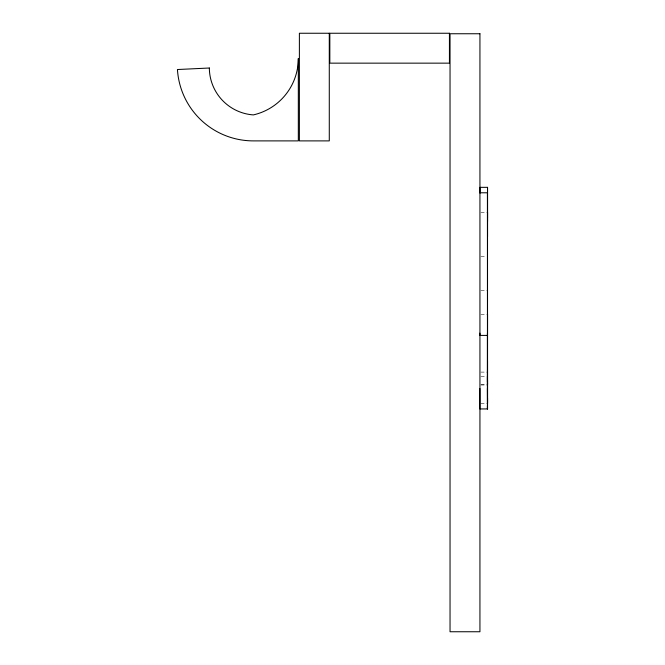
<?xml version="1.0" encoding="UTF-8"?>
<svg xmlns="http://www.w3.org/2000/svg" width="665" height="665" viewBox="0 0 665 665"><rect width="100%" height="100%" fill="white"/><g stroke="black" fill="none" stroke-linecap="round" stroke-linejoin="round"><path stroke-width="0.5" stroke-dasharray="3.33 2.49" d="M480.945 212.426L487.536 212.426M480.961 256.574L486.622 256.574M480.945 290.688L487.561 290.688M480.945 314.337L487.536 314.337M480.853 372.101L487.503 372.101M480.97 376.257L486.614 376.257M480.945 384.428L486.597 384.428M480.828 385.002L487.42 385.002M480.853 403.347L487.503 403.347"/><path stroke-width="1" d="M479.889 335.152L479.889 333.115M479.997 192.933L480.005 187.339L487.536 187.339L487.561 221.487M487.437 381.993L487.428 333.115M487.528 217.904L487.536 212.426L487.553 236.632M487.561 314.337L487.42 408.942L487.412 405.733M487.512 301.295L487.536 187.339M487.553 398.335L487.536 408.942L479.881 408.942L479.872 388.451M487.545 380.289L487.536 384.428L487.536 382.957M487.42 384.029L487.42 385.002L487.412 376.332M479.889 192.784L487.478 192.784L487.561 403.347M479.864 335.409L487.412 335.409M487.536 408.942L487.403 388.451M487.528 360.854L487.528 402.882M487.437 192.784L487.445 403.347M209.342 68.013L177.439 69.526A76.068 76.068 0 0 0 253.357 140.889L298.319 140.889L298.319 58.528A57.83 57.83 0 0 1 253.357 114.904A47.348 47.348 0 0 1 209.342 68.013M329.283 33.25L299.383 33.25L299.383 140.889L329.283 140.889L329.283 33.25M449.432 33.25L329.832 33.25L329.832 63.15L449.432 63.15L449.432 33.25M479.939 33.749L450.039 33.749L450.039 631.75L479.939 631.75L479.939 33.749"/></g></svg>
